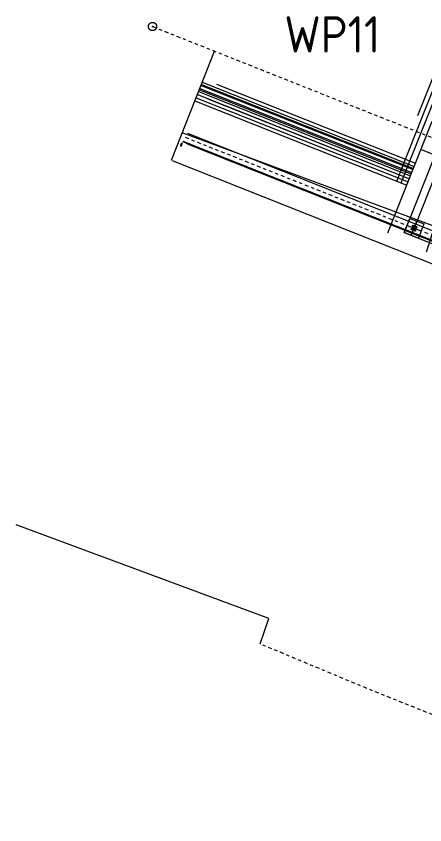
# Model space of a CAD drawing. Extents: x 651137 to 1302312, y 4767326 to 9534713.
# Drawn here: x 651136.56 to 651150.05, y 4767338.44 to 4767365.13 of the extents above; entities that cross this region are included whole.
import ezdxf

# ---------------------------------------------------------------- set-up
doc = ezdxf.new("R2010")
doc.units = 0
doc.header["$LTSCALE"] = 0.1
doc.header["$PDMODE"] = 33
doc.header["$PDSIZE"] = 0.02
for name, pattern in [('1', [0]), ('ACAD_ISO08W100', [36, 24, -3, 6, -3]), ('CENTER', [2, 1.25, -0.25, 0.25, -0.25])]:
    doc.linetypes.add(name, pattern=pattern)
for name, color, linetype in [('Center line', 200, 'Continuous'), ('Fire water line', 1, '1'), ('Number', 7, 'Continuous'), ('picket', 7, 'Continuous'), ('SLAB', 7, 'Continuous'), ('viewport', 7, '1'), ('WP point', 7, 'Continuous')]:
    doc.layers.add(name, color=color, linetype=linetype)
doc.styles.get("Standard").update_dxf_attribs({"font": 'isocp.shx'})
doc.dimstyles.get("Standard").update_dxf_attribs({"dimtxt": 0.18, "dimasz": 0.18, "dimexe": 0.18, "dimexo": 0.0625, "dimgap": 0.09, "dimtad": 0, "dimtih": 1, "dimtoh": 1, "dimdec": 4, "dimzin": 0, "dimdsep": 46, "dimtxsty": 'Standard', "dimcen": 0.09, "dimadec": 0, "dimazin": 0, "dimtfac": 1, "dimtdec": 4, "dimtofl": 0, "dimtmove": 0, "dimatfit": 3, "dimfxl": 1, "dimtolj": 1, "dimtzin": 0, "dimarcsym": 0})

# ---------------------------------------------------------------- blocks, each defined once
blk = doc.blocks.new('*D81')
at = {"layer": 'Defpoints', "color": 0, "transparency": 16777216}
for p in [(651142.054, 4767361.008), (651198.412, 4767338.616), (651198.407, 4767338.603)]:
    blk.add_point(p, dxfattribs=at)
at = {"layer": 'viewport', "color": 0, "lineweight": -2, "transparency": 16777216}
for p, q in [((651142.03, 4767360.95), (651141.982, 4767360.828)), ((651142.216, 4767360.929), (651169.775, 4767349.979)), ((651198.239, 4767338.669), (651170.681, 4767349.619)), ((651198.389, 4767338.558), (651198.34, 4767338.436))]:
    blk.add_line(p, q, dxfattribs=at)
at = {"layer": 'viewport', "color": 0, "transparency": 16777216}
for points in [[(651142.227, 4767360.957), (651142.205, 4767360.901), (651142.049, 4767360.996)], [(651198.25, 4767338.697), (651198.228, 4767338.642), (651198.407, 4767338.603)]]:
    blk.add_solid(points, dxfattribs=at)
at = {"layer": 'viewport', "color": 0, "transparency": 16777216, "insert": (651170.228, 4767349.799), "char_height": 0.18, "attachment_point": 5}
blk.add_mtext('\\A1;60.6438', dxfattribs=at)

msp = doc.modelspace()

# ---------------------------------------------------------------- linework, layer by layer
at = {"lineweight": 0}
msp.add_line((651149.97888, 4767361.42105, -108.06232), (651150.90195, 4767363.74439, -108.06232), dxfattribs=at)
at = {"color": 1, "linetype": 'ACAD_ISO08W100', "lineweight": 0}
for p, q in [((651149.4601, 4767358.22687), (651149.92477, 4767358.04226)), ((651149.78475, 4767358.3669), (651149.60012, 4767357.90223))]:
    msp.add_line(p, q, dxfattribs=at)
at = {"lineweight": 0, "flags": 128}
msp.add_lwpolyline([(651149.55242, 4767358.45921), (651149.36775, 4767357.99456), (651193.97566, 4767340.27059), (651196.37578, 4767346.31125), (651151.76787, 4767364.03521), (651149.55245, 4767358.45919)], dxfattribs=at)
at = {"lineweight": 0, "extrusion": (-4.522e-17, -1.1381e-16, -1), "elevation": 0, "flags": 128}
for points in [[(-651151.90789, 4767363.71056), (-651149.6924, 4767358.13458)], [(-651149.46007, 4767358.22689), (-651149.92473, 4767358.04227)], [(-651149.60009, 4767357.90225), (-651149.78471, 4767358.36691)]]:
    msp.add_lwpolyline(points, dxfattribs=at)
for points in [[(-651149.36776, 4767357.99456), (-651149.55238, 4767358.45922), (-651150.01705, 4767358.2746), (-651149.83242, 4767357.80993)], [(-651149.6924, 4767358.13458), (-651149.67025, 4767358.07882), (-651149.61449, 4767358.10097), (-651149.6588, 4767358.21249), (-651149.77032, 4767358.16818), (-651149.72601, 4767358.05666)]]:
    msp.add_lwpolyline(points, close=True, dxfattribs=at)
at = {"color": 1, "linetype": 'ACAD_ISO08W100', "lineweight": 0}
for points in [[(651149.83246, 4767357.80992), (651149.36779, 4767357.99454), (651149.55242, 4767358.45921), (651150.01708, 4767358.27459), (651149.83246, 4767357.80992)], [(651149.63667, 4767358.15672), (651149.61452, 4767358.10096), (651149.67028, 4767358.0788)], [(651149.63667, 4767358.15672), (651149.65883, 4767358.21248), (651149.71459, 4767358.19033)], [(651149.74819, 4767358.11241), (651149.72604, 4767358.05665), (651149.67028, 4767358.0788)], [(651149.74819, 4767358.11241), (651149.77035, 4767358.16817), (651149.71459, 4767358.19033)]]:
    msp.add_lwpolyline(points, dxfattribs=at)
at = {"linetype": 'ACAD_ISO08W100', "lineweight": 0}
msp.add_circle((651141.059, 4767364.793), 0.13566, dxfattribs=at)
at = {"color": 1, "linetype": 'ACAD_ISO08W100', "lineweight": 0}
for centre in [(651149.61452, 4767358.10096), (651149.65883, 4767358.21248), (651149.77035, 4767358.16817), (651149.72604, 4767358.05665)]:
    msp.add_circle(centre, 0.017, dxfattribs=at)
at = {"lineweight": 0, "extrusion": (-4.522e-17, -1.1381e-16, -1)}
for centre in [(-651149.61449, 4767358.10097), (-651149.6588, 4767358.21249), (-651149.77032, 4767358.16818), (-651149.72601, 4767358.05666)]:
    msp.add_circle(centre, 0.012, dxfattribs=at)
at = {"layer": 'Center line', "linetype": 'CENTER', "lineweight": 0}
msp.add_line((651142.13131, 4767361.13881, -151.4), (651198.48225, 4767338.74901, -151.4), dxfattribs=at)
at = {"layer": 'Center line', "linetype": 'CENTER', "lineweight": 0, "flags": 128}
for points, elevation in [([(651141.059, 4767364.793), (651199.59, 4767341.537)], -151.4), ([(651152.87218, 4767341.04991), (651151.06518, 4767341.76491), (651148.27518, 4767342.87991), (651144.6148, 4767344.40663)], -0.0779)]:
    msp.add_lwpolyline(points, dxfattribs=dict(at, elevation=elevation))
at = {"layer": 'Center line', "color": 5, "lineweight": 0, "flags": 128}
for points, elevation in [([(651149.81642, 4767361.85146), (651150.79487, 4767364.31421)], -152.69), ([(651149.95581, 4767361.79607), (651150.93426, 4767364.25882)], -152.69), ([(651142.67355, 4767362.88176), (651149.66999, 4767360.10188)], -151.4), ([(651143.1736, 4767362.88753), (651149.74015, 4767360.27845)], -151.4), ([(651149.11981, 4767359.6921), (651149.95573, 4767361.7961)], -152.69)]:
    msp.add_lwpolyline(points, dxfattribs=dict(at, elevation=elevation))
at = {"layer": 'Center line', "color": 2, "lineweight": 0, "elevation": -151.41391, "flags": 128}
for points in [[(651142.70162, 4767362.95241), (651149.69805, 4767360.17253)], [(651142.57977, 4767362.64573), (651149.57621, 4767359.86585)], [(651142.62039, 4767362.74796), (651149.61682, 4767359.96808)], [(651142.661, 4767362.85019), (651149.65744, 4767360.07031)], [(651142.49854, 4767362.44128), (651149.49498, 4767359.6614)], [(651142.53915, 4767362.54351), (651149.53559, 4767359.76363)], [(651142.45792, 4767362.33905), (651149.45436, 4767359.55917)]]:
    msp.add_lwpolyline(points, dxfattribs=at)
at = {"layer": 'Center line', "color": 3, "lineweight": 0, "flags": 128}
for points, elevation in [([(651142.60339, 4767362.70519), (651149.59984, 4767359.92531)], -151.4), ([(651149.2685, 4767359.63302), (651150.10442, 4767361.73702)], -152.69)]:
    msp.add_lwpolyline(points, dxfattribs=dict(at, elevation=elevation))
at = {"layer": 'Center line', "color": 30, "lineweight": 0, "true_color": 0xf26722, "elevation": -151.4, "flags": 128}
msp.add_lwpolyline([(651142.88839, 4767362.40902), (651149.53706, 4767359.76732)], dxfattribs=at)
at = {"layer": 'Center line', "color": 1, "lineweight": 0, "flags": 128}
for points, elevation in [([(651148.82815, 4767357.98299), (651150.29028, 4767361.66317)], -152.69), ([(651142.04834, 4767360.99961), (651148.93888, 4767358.26181)], -151.4), ([(651149.92106, 4767360.73384), (651195.57037, 4767342.59618)], -151.4)]:
    msp.add_lwpolyline(points, dxfattribs=dict(at, elevation=elevation))
at = {"layer": 'Fire water line', "linetype": 'Continuous', "lineweight": 0, "flags": 128}
for points, elevation in [([(651150.09762, 4767357.34872), (651150.3797, 4767358.1862), (651142.04009, 4767361.28747)], -147.439), ([(651144.6148, 4767344.40663), (651144.89688, 4767345.24411), (651136.55728, 4767348.34538)], -0.0779)]:
    msp.add_lwpolyline(points, dxfattribs=dict(at, elevation=elevation))
at = {"layer": 'picket', "color": 3, "linetype": 'Continuous', "lineweight": 0}
for p, q in [((651142.20909, 4767361.26931), (651198.52245, 4767338.89444)), ((651142.05353, 4767361.00831), (651198.41168, 4767338.61564))]:
    msp.add_line(p, q, dxfattribs=at)
at = {"layer": 'picket', "linetype": 'CENTER', "lineweight": 0}
msp.add_line((651142.05365, 4767361.00851, 0), (651198.40501, 4767338.61854, 0), dxfattribs=at)
at = {"layer": 'SLAB', "color": 4, "lineweight": 0, "elevation": -151.67, "flags": 128}
msp.add_lwpolyline([(651141.68052, 4767360.38249), (651143.10926, 4767363.97837)], dxfattribs=at)
at = {"layer": 'SLAB', "color": 4, "lineweight": 0, "flags": 128}
msp.add_lwpolyline([(651141.70132, 4767360.37422), (651169.91994, 4767349.16217)], dxfattribs=at)
at = {"layer": 'WP point', "color": 100, "lineweight": 0}
msp.add_point((651141.059, 4767364.793), dxfattribs=at)
at = {"layer": 'WP point', "color": 3, "lineweight": 0}
msp.add_point((651141.059, 4767364.793, -151.4), dxfattribs=at)

# ---------------------------------------------------------------- texts
at = {"layer": 'Number', "color": 1, "lineweight": 0}
msp.add_text('WP11', height=1.2, dxfattribs=at).set_placement((651145.40909, 4767363.93466))
msp.add_text('WP11', height=1.2, dxfattribs=at).set_placement((651145.40909, 4767363.93466))

# ---------------------------------------------------------------- dimensions: what is measured, and where the dimension line sits
at = {"layer": 'viewport', "color": 5}
dim = msp.add_aligned_dim(p1=(651142.05353, 4767361.00831), p2=(651198.41168, 4767338.61564), distance=-0.01361, dimstyle='Standard', dxfattribs=at)
dim.commit()
dim.dimension.update_dxf_attribs({"geometry": '*D81', "text_midpoint": (651170.22758, 4767349.79933)})

doc.saveas('drawing.dxf')
